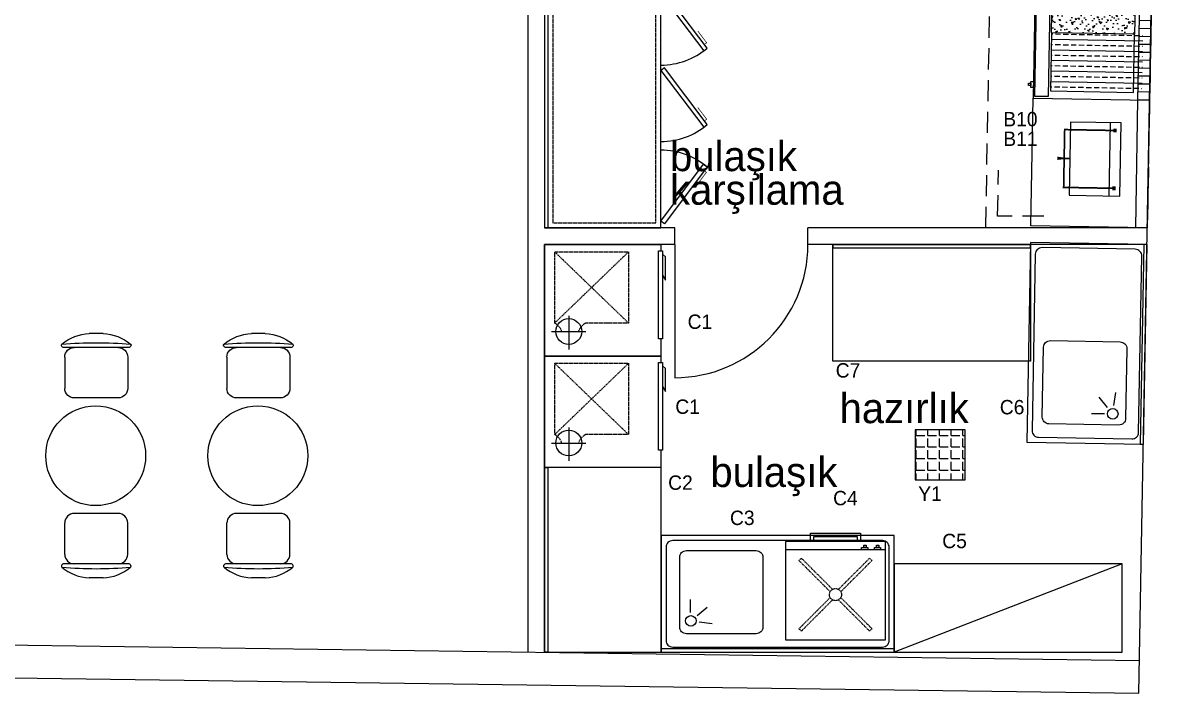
# Model space of a CAD drawing. Header units: millimetres. Extents: x 8663 to 11107, y 11834 to 12818.
# Drawn here: x 10419 to 11107, y 11834 to 12237 of the extents above; entities that cross this region are included whole.
import ezdxf
from ezdxf.enums import TextEntityAlignment as Align

# ---------------------------------------------------------------- set-up
doc = ezdxf.new("R2010")
doc.units = ezdxf.units.MM
doc.linetypes.add('DASHED', pattern=[0.75, 0.5, -0.25])
doc.linetypes.add('HIDDENX2', pattern=[19.05, 12.7, -6.35])
for name, color, linetype in [('002 Çizgi', 7, 'Continuous'), ('CIHAZ', 2, 'Continuous'), ('duvarr', 7, 'Continuous'), ('S2000-002 Çizgi', 7, 'Continuous'), ('tefriş', 1, 'Continuous')]:
    doc.layers.add(name, color=color, linetype=linetype)
doc.styles.add('TAKSİM', font='GOTHIC.TTF', dxfattribs={"height": 20})

# ---------------------------------------------------------------- blocks, each defined once
blk = doc.blocks.new('A$C7769457E')
at = {"layer": 'tefriş'}
for p, q in [((1199.68, 723.33, -14131), (1191.35, 723.33, -14131)), ((1297.06, 723.33, -14131), (1288.73, 723.33, -14131)), ((1214.83, 714.93, -14131), (1176.19, 714.93, -14131)), ((1176.61, 709.26, -14131), (1176.61, 690.36, -14131)), ((1214.41, 709.26, -14131), (1214.41, 690.36, -14131)), ((1312.22, 714.93, -14131), (1273.58, 714.93, -14131)), ((1274, 709.26, -14131), (1274, 690.36, -14131)), ((1311.8, 709.26, -14131), (1311.8, 690.36, -14131)), ((1208.74, 684.69, -14131), (1182.28, 684.69, -14131)), ((1306.13, 684.69, -14131), (1279.67, 684.69, -14131)), ((1208.74, 615.22, -14131), (1182.28, 615.22, -14131)), ((1306.13, 615.22, -14131), (1279.67, 615.22, -14131)), ((1176.61, 590.65, -14131), (1176.61, 609.55, -14131)), ((1214.41, 590.65, -14131), (1214.41, 609.55, -14131)), ((1274, 590.65, -14131), (1274, 609.55, -14131)), ((1311.8, 590.65, -14131), (1311.8, 609.55, -14131)), ((1214.83, 584.98, -14131), (1176.19, 584.98, -14131)), ((1312.22, 584.98, -14131), (1273.58, 584.98, -14131)), ((1199.68, 576.58, -14131), (1191.35, 576.58, -14131)), ((1297.06, 576.58, -14131), (1288.73, 576.58, -14131))]:
    blk.add_line(p, q, dxfattribs=at)
for centre in [(1195.19, 649.95), (1292.57, 649.95)]:
    blk.add_circle(centre, 30, dxfattribs=at)
at = {"layer": 'tefriş', "extrusion": (0, 0, -1)}
for centre, major_axis, start_param, end_param in [((1192.17, 696.83, -14131), (-18.75, 18.75), 0.074586, 0.754591), ((1198.86, 696.83, -14131), (18.75, 18.75), -0.754591, -0.074586), ((1289.55, 696.83, -14131), (-18.75, 18.75), 0.074586, 0.754591), ((1296.24, 696.83, -14131), (18.75, 18.75), -0.754591, -0.074586), ((1175.42, 716.28, -14131), (-0.594, 0.594), 5.102121, 6.357771), ((1176.19, 716.61, -14131), (-1.19, 1.19), 3.926991, 5.102121), ((1195.51, 489.99, -14131), (161.13, 161.13), -0.876115, -0.694681), ((1214.83, 716.61, -14131), (1.19, 1.19), 1.181064, 2.356194), ((1215.61, 716.28, -14131), (-0.594, 0.594), 1.49621, 2.75186), ((1272.8, 716.28, -14131), (-0.594, 0.594), 5.102121, 6.357771), ((1273.58, 716.61, -14131), (-1.19, 1.19), 3.926991, 5.102121), ((1292.9, 489.99, -14131), (161.13, 161.13), -0.876115, -0.694681), ((1312.22, 716.61, -14131), (1.19, 1.19), 1.181064, 2.356194), ((1312.99, 716.28, -14131), (-0.594, 0.594), 1.49621, 2.75186), ((1182.28, 709.26, -14131), (4.01, 4.01), 3.926991, 5.497787), ((1208.74, 709.26, -14131), (-4.01, 4.01), 0.785398, 2.356194), ((1279.67, 709.26, -14131), (4.01, 4.01), 3.926991, 5.497787), ((1306.13, 709.26, -14131), (-4.01, 4.01), 0.785398, 2.356194), ((1182.28, 690.36, -14131), (4.01, 4.01), 2.356194, 3.926991), ((1208.74, 690.36, -14131), (-4.01, 4.01), 2.356194, 3.926991), ((1279.67, 690.36, -14131), (4.01, 4.01), 2.356194, 3.926991), ((1306.13, 690.36, -14131), (-4.01, 4.01), 2.356194, 3.926991)]:
    blk.add_ellipse(centre, major_axis=major_axis, ratio=1, start_param=start_param, end_param=end_param, dxfattribs=at)
at = {"layer": 'tefriş'}
for centre, major_axis, start_param, end_param in [((1182.28, 609.55, -14131), (4.01, -4.01), 2.356194, 3.926991), ((1208.74, 609.55, -14131), (-4.01, -4.01), 2.356194, 3.926991), ((1279.67, 609.55, -14131), (4.01, -4.01), 2.356194, 3.926991), ((1306.13, 609.55, -14131), (-4.01, -4.01), 2.356194, 3.926991), ((1176.19, 583.3, -14131), (-1.19, -1.19), 3.926991, 5.102121), ((1182.28, 590.65, -14131), (4.01, -4.01), 3.926991, 5.497787), ((1208.74, 590.65, -14131), (-4.01, -4.01), 0.785398, 2.356194), ((1214.83, 583.3, -14131), (1.19, -1.19), 1.181064, 2.356194), ((1273.58, 583.3, -14131), (-1.19, -1.19), 3.926991, 5.102121), ((1279.67, 590.65, -14131), (4.01, -4.01), 3.926991, 5.497787), ((1306.13, 590.65, -14131), (-4.01, -4.01), 0.785398, 2.356194), ((1312.22, 583.3, -14131), (1.19, -1.19), 1.181064, 2.356194), ((1175.42, 583.63, -14131), (-0.594, -0.594), 5.102121, 6.357771), ((1195.51, 809.92, -14131), (161.13, -161.13), -0.876115, -0.694681), ((1192.17, 603.08, -14131), (-18.75, -18.75), 0.074586, 0.754591), ((1198.86, 603.08, -14131), (18.75, -18.75), -0.754591, -0.074586), ((1215.61, 583.63, -14131), (-0.594, -0.594), 1.49621, 2.75186), ((1272.8, 583.63, -14131), (-0.594, -0.594), 5.102121, 6.357771), ((1292.9, 809.92, -14131), (161.13, -161.13), -0.876115, -0.694681), ((1289.55, 603.08, -14131), (-18.75, -18.75), 0.074586, 0.754591), ((1296.24, 603.08, -14131), (18.75, -18.75), -0.754591, -0.074586), ((1312.99, 583.63, -14131), (-0.594, -0.594), 1.49621, 2.75186)]:
    blk.add_ellipse(centre, major_axis=major_axis, ratio=1, start_param=start_param, end_param=end_param, dxfattribs=at)
blk = doc.blocks.new('A$C5B5611F4')
at = {"layer": 'CIHAZ', "color": 1}
for p, q in [((14.73, 68.47), (14.73, 47.92)), ((24.09, 58.19), (3.98, 58.19))]:
    blk.add_line(p, q, dxfattribs=at)
at = {"layer": 'CIHAZ', "color": 5, "linetype": 'DASHED'}
for p, q in [((19.82, 66.66), (62.62, 22.28)), ((62.62, 66.66), (19.82, 22.28))]:
    blk.add_line(p, q, dxfattribs=at)
at = {"layer": 'CIHAZ', "color": 5}
for points in [[(63.2, 1.82), (10.36, 1.82), (10.36, 4.32), (63.2, 4.32)], [(61.2, 1.82), (48.6, 1.82), (45.6, 0), (59.6, 0)]]:
    blk.add_lwpolyline(points, close=True, dxfattribs=at)
at = {"layer": 'CIHAZ', "color": 1}
blk.add_circle((14.73, 58.19), 7.76, dxfattribs=at)
at = {"layer": 'S2000-002 Çizgi', "linetype": 'DASHED'}
for p, q in [((19.82, 66.66), (62.62, 66.66)), ((62.62, 66.66), (62.62, 22.28)), ((19.82, 22.28), (19.82, 48.05)), ((62.62, 22.28), (19.82, 22.28))]:
    blk.add_line(p, q, dxfattribs=at)
at = {"layer": 'S2000-002 Çizgi'}
blk.add_lwpolyline([(10.36, 2.81), (0, 2.81), (0, 72.81), (67, 72.81), (67, 2.81), (63.2, 2.81)], dxfattribs=at)
at = {"layer": 'S2000-002 Çizgi', "linetype": 'DASHED'}
for centre, radius, start, end in [((11.6, 71.22), 9.4, 291.20794, 330.95663), ((11, 43.02), 10.16, 29.6907, 66.77515)]:
    blk.add_arc(centre, radius, start, end, dxfattribs=at)
blk = doc.blocks.new('A$C67BA2794')
at = {"layer": 'S2000-002 Çizgi'}
blk.add_lwpolyline([(0, 7.57), (44, 7.57), (44, 38.03), (0, 38.03)], close=True, dxfattribs=at)
for points, const_width in [([(3.46, 34.35), (5.8, 34.35)], 2), ([(4.63, 34.03), (4.63, 4.11), (22, 4.11)], 1), ([(39.37, 34.03), (39.37, 4.11), (22, 4.11)], 1), ([(40.54, 34.35), (38.2, 34.35)], 2)]:
    blk.add_lwpolyline(points, dxfattribs=dict(at, const_width=const_width))
blk.add_lwpolyline([(44, 31.48), (0, 31.48)], dxfattribs=at)
blk.add_lwpolyline([(21.94, 7.48, 1, 1, 0), (21.94, 3.72, 1, 2, 0), (21.94, 0, 2, 2, 0)], format="xyseb", dxfattribs=at)
blk = doc.blocks.new('A$C0251348C')
at = {"layer": 'S2000-002 Çizgi'}
h = blk.add_hatch(dxfattribs=at)
h.set_pattern_fill('ANSI31', color=256, scale=1.5, angle=45, style=0)
h.set_pattern_definition([(90, (-4825.414, -5279.878), (-4.7625, 9e-16), [])])
h.paths.add_polyline_path([(80, 65.92), (80, 72.92), (0, 72.92), (0, 65.92)])
h = blk.add_hatch(dxfattribs=at)
h.set_pattern_fill('AR-CONC', color=256, scale=0.05, angle=45, style=0)
h.set_pattern_definition([(95, (-2766.7265, -4986.208), (7.004733, 5.877669), [0.9525, -10.4775]), (40, (-2766.726, -4986.208), (-8.000894, 5.50885), [0.762, -8.382]), (145.451, (-2766.143, -4985.718), (-0.996108, 11.386512), [0.8095, -8.9045]), (91.1842, (-2768.523, -4984.412), (11.070512, 8.09767), [1.42875, -15.71625]), (141.6356, (-2767.6, -4983.737), (-0.354307, 17.141322), [1.21425, -13.35675]), (36.184, (-2768.523, -4984.412), (-0.35428, 17.14132), [1.143, -12.573]), (66, (-2767.1755, -4983.963), (8.976028, 1.744763), [0.9525, -10.4775]), (11, (-2767.1755, -4983.963), (-4.326996, 8.69706), [0.762, -8.382]), (116.4514, (-2766.4275, -4983.817), (4.649002, 10.441823), [0.8095, -8.9045]), (82.5, (-2766.7265, -4986.2078), (-2.8802735, 3.0986707), [0, -8.2804, 0, -8.509, 0, -8.41375]), (52.5, (-2766.7265, -4986.208), (-1.1794864, 5.90435), [0, -4.8514, 0, -8.0899, 0, -3.20675]), (12.5, (-2768.729, -4988.2104), (4.9963932, 4.5913098), [0, -3.175, 0, -9.906, 0, -13.1445]), (2.5, (-2769.627, -4989.1084), (4.338195, 6.1361196), [0, -4.1275, 0, -6.5786, 0, -9.3345])])
h.paths.add_polyline_path([(40.53, 13.21), (40.53, 63.21), (5.53, 63.21), (5.53, 13.21)])
h = blk.add_hatch(dxfattribs=at)
h.set_pattern_fill('ANSI33', color=256, angle=45, style=0)
h.set_pattern_definition([(90, (-3755.852, -9482.9886), (-6.35, 1e-15), []), (90, (-3752.677, -9479.8136), (-6.35, 1e-15), [3.175, -1.5875])])
h.paths.add_polyline_path([(40.53, 68.21), (40.53, 13.21), (75.53, 13.21), (75.53, 68.21)])
for points in [[(0, 72.92), (80, 72.92), (80, 65.92), (0, 65.92)], [(0, 2.92), (80, 2.92), (80, 72.92), (0, 72.92)], [(5.53, 63.21), (40.53, 63.21), (40.53, 13.21), (5.53, 13.21)], [(75.53, 63.21), (40.53, 63.21), (40.53, 13.21), (75.53, 13.21)], [(1, 11.92), (79, 11.92), (79, 3.92), (1, 3.92)], [(5, 2.92), (15, 2.92), (15, 0.92), (5, 0.92)], [(70.06, 2.92), (73.7, 2.92), (73.7, 1.46), (70.06, 1.46)], [(71.02, 1.46), (72.48, 1.46), (72.48, 0), (71.02, 0)]]:
    blk.add_lwpolyline(points, close=True, dxfattribs=at)
blk = doc.blocks.new('A$C6C8705A0')
at = {"layer": 'S2000-002 Çizgi'}
for p, q in [((47.94, 21.63), (42.93, 27.73)), ((47.94, 21.63), (42.93, 27.73)), ((51.75, 22.86), (52.86, 30.68)), ((51.75, 22.86), (52.86, 30.68)), ((46.27, 17.73), (38.38, 17.73)), ((46.27, 17.73), (38.38, 17.73))]:
    blk.add_line(p, q, dxfattribs=at)
for points in [[(0, 120), (0, 0), (70, 0), (70, 120)], [(0, 120), (0, 0), (70, 0), (70, 120)], [(68, 120), (68, 0), (70, 0), (70, 120)], [(68, 120), (68, 0), (70, 0), (70, 120)]]:
    blk.add_lwpolyline(points, close=True, dxfattribs=at)
for points in [[(3, 113), (3, 7, 0.414214), (7, 3), (63, 3, 0.414214), (67, 7), (67, 113, 0.414214), (63, 117), (7, 117, 0.414214)], [(3, 113), (3, 7, 0.414214), (7, 3), (63, 3, 0.414214), (67, 7), (67, 113, 0.414214), (63, 117), (7, 117, 0.414214)], [(8.98, 15.21), (8.98, 57.21, -0.414214), (12.98, 61.21), (54.98, 61.21, -0.414214), (58.98, 57.21), (58.98, 15.21, -0.414214), (54.98, 11.21), (12.98, 11.21, -0.414214)], [(8.98, 15.21), (8.98, 57.21, -0.414214), (12.98, 61.21), (54.98, 61.21, -0.414214), (58.98, 57.21), (58.98, 15.21, -0.414214), (54.98, 11.21), (12.98, 11.21, -0.414214)]]:
    blk.add_lwpolyline(points, format="xyb", close=True, dxfattribs=at)
blk.add_circle((51.24, 17.92), 3.19, dxfattribs=at)
blk.add_circle((51.24, 17.92), 3.19, dxfattribs=at)
blk = doc.blocks.new('A$C521B02A0')
at = {"layer": 'S2000-002 Çizgi'}
blk.add_line((6.65, 10), (10.64, 10), dxfattribs=at)
for points in [[(0, 64), (0, 10), (60, 10), (60, 64)], [(0, 64), (0, 5), (60, 5), (60, 64)], [(3, 10), (6.65, 10), (6.65, 8.54), (3, 8.54)], [(3.97, 8.54), (5.43, 8.54), (5.43, 7.08), (3.97, 7.08)], [(10.64, 10), (14.29, 10), (14.29, 8.54), (10.64, 8.54)], [(11.61, 8.54), (13.07, 8.54), (13.07, 7.08), (11.61, 7.08)], [(45, 0), (15, 0), (15, 5), (45, 5)], [(43, 2), (17, 2), (17, 5), (43, 5)]]:
    blk.add_lwpolyline(points, close=True, dxfattribs=at)
at = {"layer": 'S2000-002 Çizgi', "linetype": 'DASHED'}
for points in [[(8.08, 57.42), (9.49, 58.84)], [(8.08, 57.42), (26.83, 38.67)], [(9.49, 58.84), (28.24, 40.09)], [(31.86, 40.19), (50.51, 58.84)], [(33.27, 38.77), (51.92, 57.42)], [(50.51, 58.84), (51.92, 57.42)], [(26.73, 35.06), (8.08, 16.41)], [(33.17, 35.16), (51.92, 16.41)], [(28.14, 33.64), (9.49, 15)], [(31.76, 33.74), (50.51, 15)], [(9.49, 15), (8.08, 16.41)], [(50.51, 15), (51.92, 16.41)]]:
    blk.add_lwpolyline(points, dxfattribs=at)
blk.add_circle((30, 36.92), 3.63, dxfattribs=at)
blk = doc.blocks.new('A$C32871707')
at = {"layer": 'S2000-002 Çizgi'}
for p, q in [((18.25, 117.13), (17.14, 109.32)), ((18.25, 117.13), (17.14, 109.32)), ((22.06, 118.37), (27.07, 112.27)), ((22.06, 118.37), (27.07, 112.27)), ((23.73, 122.27), (31.62, 122.27)), ((23.73, 122.27), (31.62, 122.27))]:
    blk.add_line(p, q, dxfattribs=at)
for points in [[(70, 0), (70, 140), (0, 140), (0, 0)], [(2, 0), (2, 140), (0, 140), (0, 0)], [(70, 0), (70, 140), (0, 140), (0, 0)], [(2, 0), (2, 140), (0, 140), (0, 0)]]:
    blk.add_lwpolyline(points, close=True, dxfattribs=at)
for points in [[(67, 7), (67, 133, 0.414214), (63, 137), (7, 137, 0.414214), (3, 133), (3, 7, 0.414214), (7, 3), (63, 3, 0.414214)], [(67, 7), (67, 133, 0.414214), (63, 137), (7, 137, 0.414214), (3, 133), (3, 7, 0.414214), (7, 3), (63, 3, 0.414214)], [(61.02, 124.79), (61.02, 82.79, -0.414214), (57.02, 78.79), (15.02, 78.79, -0.414214), (11.02, 82.79), (11.02, 124.79, -0.414214), (15.02, 128.79), (57.02, 128.79, -0.414214)], [(61.02, 124.79), (61.02, 82.79, -0.414214), (57.02, 78.79), (15.02, 78.79, -0.414214), (11.02, 82.79), (11.02, 124.79, -0.414214), (15.02, 128.79), (57.02, 128.79, -0.414214)]]:
    blk.add_lwpolyline(points, format="xyb", close=True, dxfattribs=at)
blk.add_circle((18.76, 122.08), 3.19, dxfattribs=at)
blk.add_circle((18.76, 122.08), 3.19, dxfattribs=at)
blk = doc.blocks.new('A$C1B1D16CD')
at = {"layer": '002 Çizgi', "color": 7}
blk.add_line((2, 188), (2.02, 0), dxfattribs=at)
for points in [[(70, 188.01), (0, 188), (0.02, 0), (70.02, 0.01)], [(66.98, 171.57), (66.8, 170.11), (66.35, 168.41), (65.71, 166.54), (64.97, 164.59), (64.24, 162.65), (63.6, 160.78), (63.14, 159.08), (62.97, 157.62), (63.15, 156.48), (63.6, 155.66), (64.24, 155.17), (64.97, 155.01), (65.71, 155.17), (66.35, 155.66), (66.8, 156.48), (66.98, 157.62), (66.8, 159.08), (66.35, 160.78), (65.71, 162.65), (64.97, 164.59), (64.24, 166.54), (63.6, 168.41), (63.14, 170.11), (62.97, 171.57), (63.14, 172.71), (63.6, 173.53), (64.24, 174.02), (64.97, 174.18), (65.71, 174.02), (66.35, 173.53), (66.8, 172.71)], [(97.82, 108.05), (72.05, 142.15), (70, 140.61), (95.78, 106.5)], [(97.83, 62.07), (72.05, 96.18), (70.01, 94.63), (95.78, 60.52)], [(97.68, 36.7), (72.07, 2.47), (70.02, 4.01), (95.62, 38.24)]]:
    blk.add_lwpolyline(points, close=True, dxfattribs=at)
for points in [[(59.67, 151), (59.67, 177.67, 1), (55.32, 177.67)], [(55.32, 177.67), (55.32, 151, -1), (50.98, 151)]]:
    blk.add_lwpolyline(points, format="xyb", dxfattribs=at)
blk.add_lwpolyline([(2, 143), (70, 143.01)], dxfattribs=at)
at = {"layer": '002 Çizgi', "color": 7, "linetype": 'DASHED'}
blk.add_lwpolyline([(5, 140), (5.02, 3), (67.02, 3.01), (67, 140.01)], close=True, dxfattribs=at)
at = {"layer": '002 Çizgi', "color": 7, "const_width": 0.428}
for points in [[(96.13, 110.29), (97.45, 111.29), (93.19, 116.92), (92.1, 118.36)], [(96.13, 64.31), (97.45, 65.31), (93.19, 70.94), (92.1, 72.39)], [(95.99, 34.45), (97.32, 33.46), (93.09, 27.8), (92, 26.35)]]:
    blk.add_lwpolyline(points, dxfattribs=at)
at = {"layer": '002 Çizgi', "color": 7}
for centre, start, end in [((70, 140.61), 270.00505, 310.51426), ((70.01, 94.63), 270.00505, 310.51426), ((70.02, 4.01), 49.76008, 90.00505)]:
    blk.add_arc(centre, 42.75, start, end, dxfattribs=at)

msp = doc.modelspace()

# ---------------------------------------------------------------- hatches: boundary and pattern name
h = msp.add_hatch()
h.set_pattern_fill('ANGLE', color=256)
h.set_pattern_definition([(0, (2797.271, 9251.277), (0, 6.985), [5.08, -1.905]), (90, (2797.271, 9251.277), (-6.985, 4e-16), [5.08, -1.905])])
h.paths.add_polyline_path([(10985.13, 11992.76), (10955.13, 11992.76), (10955.13, 11962.76), (10985.13, 11962.76)])

# ---------------------------------------------------------------- linework, layer by layer
for p, q in [((10810.66, 12114.07), (10732.41, 12114.07)), ((10810.66, 12104.07), (10810.66, 12114.07)), ((11094.49, 12114.07), (10890.66, 12114.07)), ((10890.66, 12104.07), (10890.66, 12114.07)), ((10810.66, 12104.07), (10732.41, 12104.07)), ((10810.66, 12104.07), (10810.66, 12024.07)), ((11094.31, 12104.07), (10890.66, 12104.07)), ((11079.43, 11912.13), (10942.43, 11859.13))]:
    msp.add_line(p, q)
for points in [[(11094.49, 12114.15), (11024.51, 12115.4), (11025.88, 12192.13), (11095.87, 12190.87)], [(11088.87, 12191), (11095.87, 12190.87), (11094.49, 12114.15), (11087.5, 12114.27)], [(10905.66, 12104.07), (11024.31, 12104.07), (11024.31, 12034.07), (10905.66, 12034.07)], [(10905.66, 12102.07), (11024.31, 12102.07), (11024.31, 12104.07), (10905.66, 12104.07)], [(10955.13, 11962.76), (10985.13, 11962.76), (10985.13, 11992.76), (10955.13, 11992.76)], [(10802.43, 11970.07), (10732.41, 11970.07), (10732.41, 11859.13), (10802.43, 11859.13)], [(10734.41, 11859.13), (10732.41, 11859.13), (10732.41, 11970.07), (10734.41, 11970.07)], [(10942.43, 11859.13), (11079.43, 11859.13), (11079.43, 11912.13), (10942.43, 11912.13)]]:
    msp.add_lwpolyline(points, close=True)
msp.add_arc((10810.66, 12104.07), 80, 270, 0)
at = {"layer": 'duvarr'}
for p, q in [((10722.41, 12603.7), (10722.41, 11859.13)), ((10732.41, 12588.7), (10732.41, 12114.07)), ((10732.41, 12104.07), (10732.41, 11859.13))]:
    msp.add_line(p, q, dxfattribs=at)
for points in [[(8663.08, 11867.53), (11089.48, 11834.49), (11106.96, 12808.7), (8663.36, 12818.45)], [(9037.61, 11862.36), (9037.61, 11946.09), (9057.61, 11946.09), (9057.61, 11882.09), (11089.83, 11854.07)]]:
    msp.add_lwpolyline(points, dxfattribs=at)
at = {"layer": 'S2000-002 Çizgi', "linetype": 'HIDDENX2'}
msp.add_lwpolyline([(10997.48, 12114.07), (11006, 12588.7), (11103.01, 12588.7), (11094.49, 12114.15)], close=True, dxfattribs=at)
msp.add_lwpolyline([(11032.32, 12121.1), (11004.6, 12121.08), (11005.1, 12148.79)], dxfattribs=at)

# ---------------------------------------------------------------- block references
for name, p in [('A$C1B1D16CD', (10732.39, 12114.07)), ('A$C7769457E', (9267.73, 11327.23))]:
    msp.add_blockref(name, p)
for name, p, rotation in [('A$C6C8705A0', (11022.17, 11985.35), 358.9716694745458), ('A$C32871707', (10942.43, 11859.13), 90)]:
    msp.add_blockref(name, p, dxfattribs=dict(rotation=rotation))
at = {"layer": 'S2000-002 Çizgi'}
for name, p, rotation in [('A$C0251348C', (11024.4, 12272.17), 268.9716694745542), ('A$C67BA2794', (11040.83, 12177.86), 268.9716694745542), ('A$C5B5611F4', (10805.22, 12037.07), 90), ('A$C5B5611F4', (10805.22, 11970.07), 90), ('A$C521B02A0', (10937.21, 11930.58), 180)]:
    msp.add_blockref(name, p, dxfattribs=dict(at, rotation=rotation))

# ---------------------------------------------------------------- texts
at = {"style": 'TAKSİM'}
for s, p in [('B10', (11018.27, 12175.15)), ('B11', (11018.27, 12163.32)), ('C1', (10825.79, 12053.38)), ('C7', (10914.73, 12024.13)), ('C1', (10818.4, 12002.32)), ('C6', (11013.28, 12002.03)), ('C2', (10814.09, 11956.66)), ('C4', (10913.17, 11947.37)), ('Y1', (10963.96, 11950.04)), ('C3', (10851.24, 11935.51)), ('C5', (10978.7, 11921.59))]:
    msp.add_text(s, height=8.64, dxfattribs=at).set_placement(p, align=Align.CENTER)
for s, p in [('bulaşık', (10807.82, 12148.21)), ('karşılama', (10807.82, 12128.02)), ('hazırlık', (10909.64, 11996.75)), ('bulaşık', (10832.07, 11958.37))]:
    msp.add_text(s, height=18, dxfattribs=at).set_placement(p)

doc.saveas('drawing.dxf')
